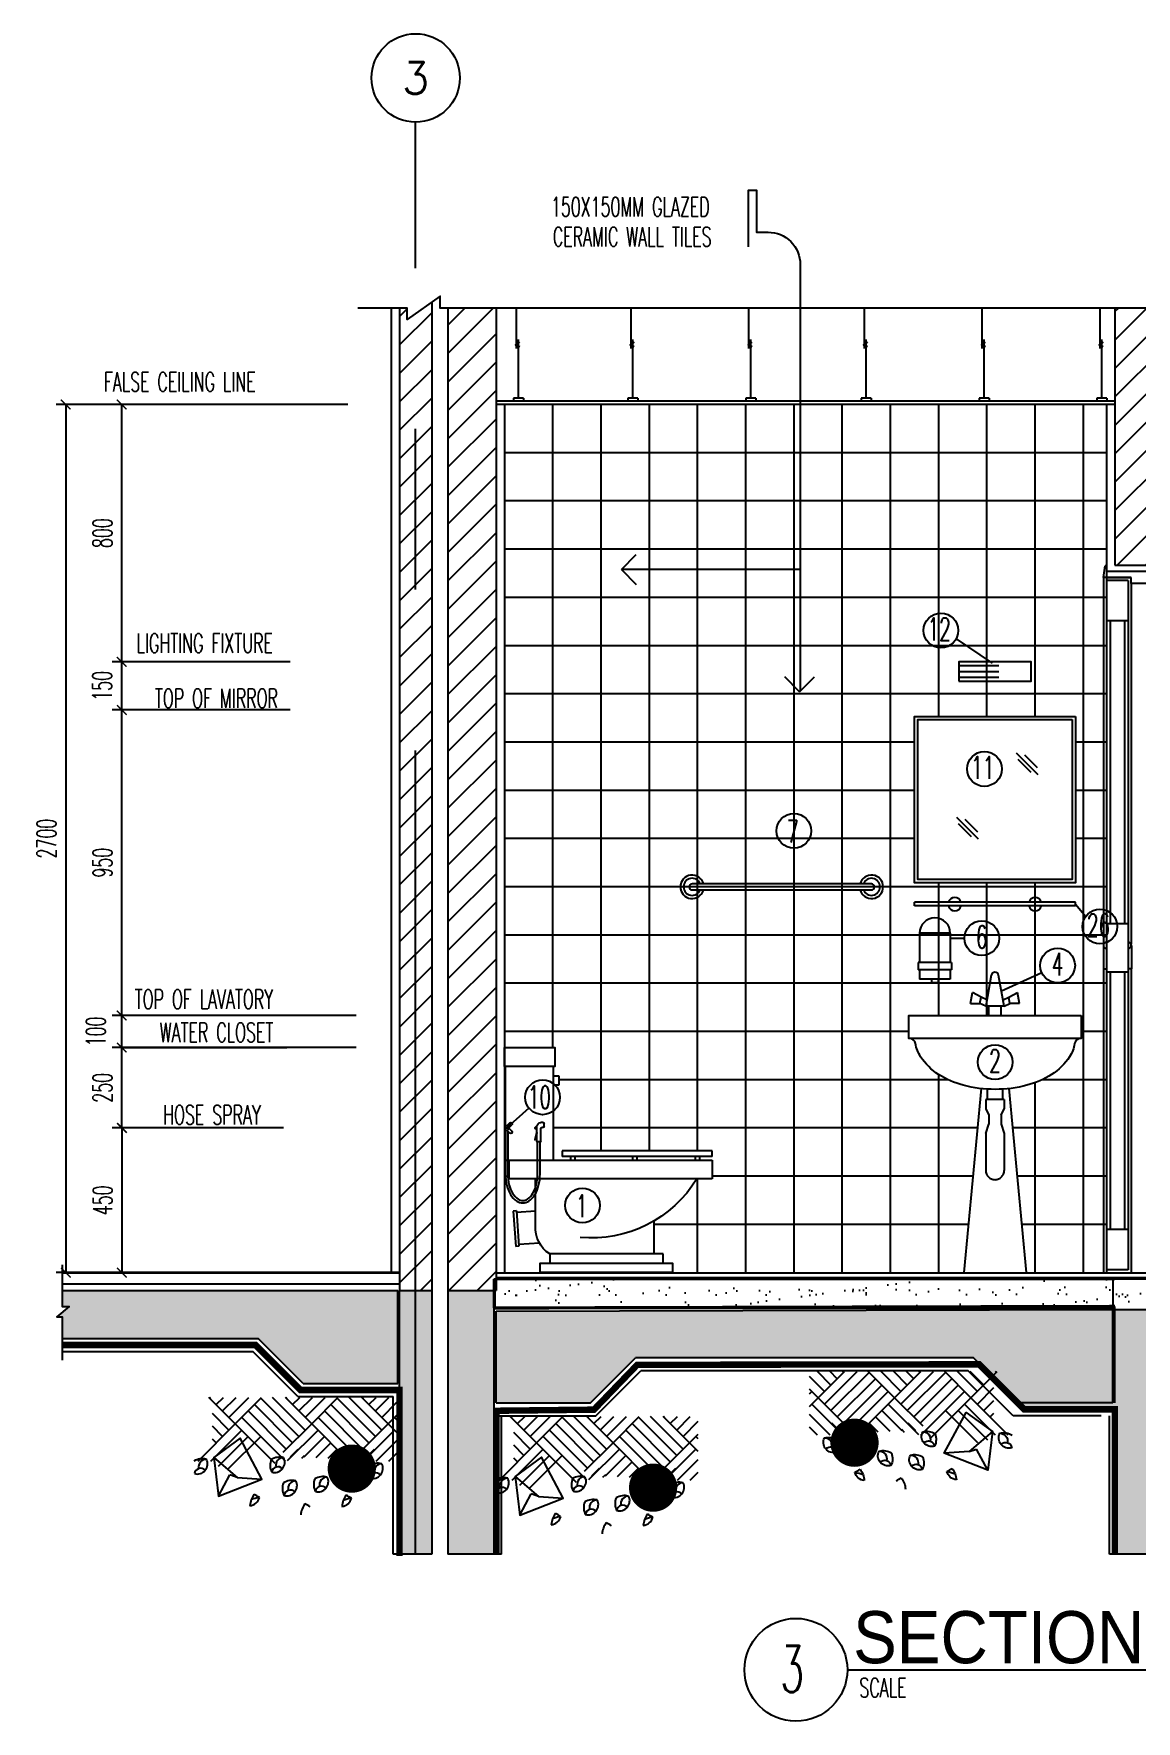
# Model space of a CAD drawing. Extents: x 417609.6 to 417638.5, y 43441 to 43460.9.
# Drawn here: x 417616.07 to 417619.5, y 43447.72 to 43452.97 of the extents above; entities that cross this region are included whole.
import ezdxf
from ezdxf.enums import TextEntityAlignment as Align

# ---------------------------------------------------------------- set-up
doc = ezdxf.new("R2010")
doc.units = 0
doc.header["$MEASUREMENT"] = 0
doc.header["$PDMODE"] = 3
doc.header["$PDSIZE"] = 0.1
for name, pattern in [('CENTER2', [1.125, 0.75, -0.125, 0.125, -0.125]), ('CENTERX2', [4, 2.5, -0.5, 0.5, -0.5]), ('HIDDEN2', [0.1875, 0.125, -0.0625])]:
    doc.linetypes.add(name, pattern=pattern)
doc.layers.get('0').update_dxf_attribs({"linetype": 'CONTINUOUS'})
doc.layers.get('DEFPOINTS').update_dxf_attribs({"linetype": 'CONTINUOUS'})
for name, color, linetype in [('2', 2, 'CONTINUOUS'), ('AX', 6, 'CONTINUOUS'), ('AX-CR', 2, 'CONTINUOUS'), ('AX-TXT', 4, 'CONTINUOUS'), ('AXES', 11, 'CENTERX2'), ('AXIS', 11, 'CENTER2'), ('Dimout', 4, 'CONTINUOUS'), ('DW', 7, 'CONTINUOUS'), ('ELE', 3, 'CONTINUOUS'), ('ELV', 7, 'CONTINUOUS'), ('FIX', 3, 'CONTINUOUS'), ('gravel', 11, 'CONTINUOUS'), ('Hatch', 11, 'CONTINUOUS'), ('INSUL', 7, 'CONTINUOUS'), ('Plaster', 7, 'CONTINUOUS'), ('SANI', 2, 'CONTINUOUS'), ('Tile', 5, 'CONTINUOUS'), ('TITLE', 6, 'CONTINUOUS'), ('TXT', 2, 'CONTINUOUS'), ('TXT1', 2, 'CONTINUOUS'), ('WALL', 6, 'CONTINUOUS'), ('WallPartition', 2, 'CONTINUOUS'), ('Windows', 9, 'CONTINUOUS')]:
    doc.layers.add(name, color=color, linetype=linetype)
doc.styles.add('ROMANS', font='ROMANS.shx', dxfattribs={"width": 0.6})
doc.styles.add('TTXT', font='swisse.ttf', dxfattribs={"width": 0.6})
doc.dimstyles.new('R50', dxfattribs={"dimscale": 0, "dimtxt": 0.06, "dimasz": 0.03, "dimexe": 0.03, "dimexo": 0.03, "dimgap": 0.03, "dimtad": 1, "dimdec": 0, "dimlfac": 1000, "dimzin": 13, "dimdsep": 46, "dimtxsty": 'ROMANS', "dimblk": 'ARCHTICK', "dimcen": 0.09, "dimclrd": 4, "dimclre": 4, "dimclrt": 2, "dimadec": 0, "dimazin": 0, "dimtfac": 1, "dimtdec": 0, "dimtofl": 0, "dimtmove": 2, "dimatfit": 3, "dimldrblk": 'CLOSEDBLANK', "dimfxl": 0, "dimtolj": 1, "dimtzin": 0, "dimarcsym": 0})
pattern_1 = [(37.5, (-124.38671, -61.727964), (-0.003149667905, 0.09634118845), [0, -0.076, 0, -0.085, 0, -0.08125]), (7.5, (-124.38671, -61.72796), (0.088488835263, 0.14110730326), [0, -0.041, 0, -0.0685, 0, -0.02625]), (327.5, (-124.44821, -61.72796), (0.155707093088, 0.000282952677), [0, -0.025, 0, -0.09, 0, -0.1175]), (317.5, (-124.44821, -61.72796), (0.15030633023, 0.043883778247), [0, -0.0125, 0, -0.059, 0, -0.0675])]

# ---------------------------------------------------------------- blocks, each defined once
blk = doc.blocks.new('AXU')
at = {"layer": 'AX-CR'}
blk.add_circle((0, 350), 350, dxfattribs=at)
at = {"layer": 'AX-TXT', "style": 'ROMANS'}
blk.add_attdef('AX', text='', height=250, dxfattribs=at).set_placement((0, 350), align=Align.MIDDLE)
blk = doc.blocks.new('A$C753C42D5')
at = {"layer": 'SANI', "linetype": 'Continuous'}
for p, q in [((0.2568, 0.9248), (0.2394, 0.8287)), ((0.2968, 0.8287), (0.2793, 0.9248)), ((0.1923, 0.8373), (0.1985, 0.8714)), ((0.225, 0.8568), (0.1985, 0.8714)), ((0.2215, 0.8373), (0.225, 0.8568)), ((0.2429, 0.8483), (0.225, 0.8568)), ((0.2933, 0.8483), (0.3112, 0.8568)), ((0.3112, 0.8568), (0.3377, 0.8714)), ((0.3147, 0.8373), (0.3112, 0.8568)), ((0.3439, 0.8373), (0.3377, 0.8714)), ((0.1923, 0.8373), (0.2215, 0.8373)), ((0.2394, 0.8287), (0.2215, 0.8373)), ((0.2968, 0.8287), (0.2394, 0.8287)), ((0.2489, 0.8), (0.2489, 0.8287)), ((0.2872, 0.8), (0.2872, 0.8287)), ((0.2968, 0.8287), (0.3147, 0.8373)), ((0.3439, 0.8373), (0.3147, 0.8373)), ((0.2252, 0.5724), (0.1713, 0)), ((0.3109, 0.5724), (0.3648, 0))]:
    blk.add_line(p, q, dxfattribs=at)
at = {"layer": 'SANI', "linetype": 'HIDDEN2'}
for p, q in [((0.2968, 0.5382), (0.2394, 0.5382)), ((0.2394, 0.5382), (0.2394, 0.5094)), ((0.2441, 0.57), (0.2441, 0.5382)), ((0.292, 0.57), (0.292, 0.5382)), ((0.2968, 0.5382), (0.2968, 0.5094)), ((0.2394, 0.5094), (0.2489, 0.4903)), ((0.2489, 0.4903), (0.2489, 0.4616)), ((0.2872, 0.4903), (0.2968, 0.5094)), ((0.2872, 0.4903), (0.2872, 0.4616)), ((0.2394, 0.4328), (0.2489, 0.4616)), ((0.2394, 0.4328), (0.2394, 0.3179)), ((0.2872, 0.4616), (0.2968, 0.4328)), ((0.2968, 0.4328), (0.2968, 0.3179))]:
    blk.add_line(p, q, dxfattribs=at)
at = {"layer": 'SANI', "linetype": 'Continuous'}
blk.add_lwpolyline([(0.5362, 0.8), (0.5362, 0.789), (0.5362, 0.7282), (0, 0.7282), (0, 0.789), (0, 0.8)], close=True, dxfattribs=at)
for points in [[(0.5158, 0.7124, -0.107261), (0.5003, 0.6716, -0.107169), (0.4442, 0.6162, -0.077294), (0.3677, 0.5829, -0.06439), (0.2685, 0.57, -0.06439), (0.1694, 0.5829, -0.077294), (0.0929, 0.6162, -0.107169), (0.0368, 0.6716, -0.107938), (0.0212, 0.7126, -0.000994)], [(0.517, 0.7282, -0.000994), (0.517, 0.7278, -0.145509)]]:
    blk.add_lwpolyline(points, format="xyb", dxfattribs=at)
for centre, radius, start, end in [((0.2681, 0.9226), 0.0115, 9.5273, 170.4727), ((0.0024, 0.709), 0.0191, 10.8078, 88.4915), ((0.5347, 0.709), 0.0191, 89.1936, 170.0196)]:
    blk.add_arc(centre, radius, start, end, dxfattribs=at)
at = {"layer": 'SANI', "linetype": 'HIDDEN2'}
blk.add_arc((0.2681, 0.3179), 0.0287, 180, 0, dxfattribs=at)
blk = doc.blocks.new('_ARCHTICK')
at = {"color": 0, "linetype": 'ByBlock', "const_width": 0.15}
blk.add_lwpolyline([(-0.5, -0.5), (0.5, 0.5)], dxfattribs=at)
blk = doc.blocks.new('*D133')
at = {"layer": 'DEFPOINTS', "color": 0}
for p in [(417616.345, 43451.8158), (417616.1707, 43449.1158), (417616.3457, 43449.1158)]:
    blk.add_point(p, dxfattribs=at)
at = {"layer": 'Dimout', "color": 4, "lineweight": -2}
for p, q in [((417616.315, 43451.8158), (417616.1407, 43451.8158)), ((417616.1707, 43451.8158), (417616.1707, 43449.1158)), ((417616.3157, 43449.1158), (417616.1407, 43449.1158))]:
    blk.add_line(p, q, dxfattribs=at)
at = {"layer": 'Dimout', "color": 4, "lineweight": -2, "xscale": 0.03, "yscale": 0.03, "zscale": 0.03}
for p, rotation in [((417616.1707, 43451.8158), 90), ((417616.1707, 43449.1158), 270)]:
    blk.add_blockref('_ARCHTICK', p, dxfattribs=dict(at, rotation=rotation))
at = {"layer": 'Dimout', "color": 2, "insert": (417616.1107, 43450.4658), "char_height": 0.06, "attachment_point": 5, "rotation": 90, "style": 'ROMANS'}
blk.add_mtext('\\A1;2700', dxfattribs=at)
blk = doc.blocks.new('_ClosedBlank')
at = {"color": 0, "linetype": 'ByBlock', "lineweight": -2}
for p, q in [((-1, 0.17), (0, 0)), ((-1, 0.17), (-1, -0.17)), ((0, 0), (-1, -0.17))]:
    blk.add_line(p, q, dxfattribs=at)
blk = doc.blocks.new('*D134')
at = {"layer": 'DEFPOINTS', "color": 0}
for p in [(417616.345, 43450.8658), (417616.8987, 43450.8658), (417617.1047, 43449.9158)]:
    blk.add_point(p, dxfattribs=at)
at = {"layer": 'Dimout', "color": 4, "lineweight": -2}
for p, q in [((417616.8687, 43450.8658), (417616.315, 43450.8658)), ((417616.345, 43449.9158), (417616.345, 43450.8658)), ((417617.0747, 43449.9158), (417616.315, 43449.9158))]:
    blk.add_line(p, q, dxfattribs=at)
at = {"layer": 'Dimout', "color": 4, "lineweight": -2, "xscale": 0.03, "yscale": 0.03, "zscale": 0.03}
for p, rotation in [((417616.345, 43450.8658), 90), ((417616.345, 43449.9158), 270)]:
    blk.add_blockref('_ARCHTICK', p, dxfattribs=dict(at, rotation=rotation))
at = {"layer": 'Dimout', "color": 2, "insert": (417616.285, 43450.3908), "char_height": 0.06, "attachment_point": 5, "rotation": 90, "style": 'ROMANS'}
blk.add_mtext('\\A1;950', dxfattribs=at)
blk = doc.blocks.new('*D135')
at = {"layer": 'DEFPOINTS', "color": 0}
for p in [(417616.345, 43449.9158), (417617.1047, 43449.9158), (417617.1047, 43449.8158)]:
    blk.add_point(p, dxfattribs=at)
at = {"layer": 'Dimout', "color": 4, "lineweight": -2}
for p, q in [((417617.0747, 43449.9158), (417616.315, 43449.9158)), ((417616.345, 43449.8158), (417616.345, 43449.9158)), ((417617.0747, 43449.8158), (417616.315, 43449.8158))]:
    blk.add_line(p, q, dxfattribs=at)
at = {"layer": 'Dimout', "color": 4, "lineweight": -2, "xscale": 0.03, "yscale": 0.03, "zscale": 0.03}
for p, rotation in [((417616.345, 43449.9158), 90), ((417616.345, 43449.8158), 270)]:
    blk.add_blockref('_ARCHTICK', p, dxfattribs=dict(at, rotation=rotation))
at = {"layer": 'Dimout', "color": 2, "insert": (417616.2641, 43449.8658), "char_height": 0.06, "attachment_point": 5, "rotation": 90, "style": 'ROMANS'}
blk.add_mtext('\\A1;100', dxfattribs=at)
blk = doc.blocks.new('*D136')
at = {"layer": 'DEFPOINTS', "color": 0}
for p in [(417616.345, 43449.8158), (417616.345, 43449.8158), (417616.8787, 43449.5658)]:
    blk.add_point(p, dxfattribs=at)
at = {"layer": 'Dimout', "color": 4, "lineweight": -2}
for p, q in [((417616.345, 43449.5658), (417616.345, 43449.8158)), ((417616.8487, 43449.5658), (417616.315, 43449.5658))]:
    blk.add_line(p, q, dxfattribs=at)
at = {"layer": 'Dimout', "color": 4, "lineweight": -2, "xscale": 0.03, "yscale": 0.03, "zscale": 0.03}
for p, rotation in [((417616.345, 43449.8158), 90), ((417616.345, 43449.5658), 270)]:
    blk.add_blockref('_ARCHTICK', p, dxfattribs=dict(at, rotation=rotation))
at = {"layer": 'Dimout', "color": 2, "insert": (417616.285, 43449.6908), "char_height": 0.06, "attachment_point": 5, "rotation": 90, "style": 'ROMANS'}
blk.add_mtext('\\A1;250', dxfattribs=at)
blk = doc.blocks.new('A$C03B742BD')
at = {"layer": 'SANI'}
for p, q in [((0, 0.238), (0, 0.247)), ((0.003, 0.25), (0.01, 0.25)), ((0.003, 0.235), (0.007, 0.235)), ((0.01, 0.192), (0.01, 0.232)), ((0.0225, 0.192), (0.0225, 0.2375)), ((0.0225, 0.221), (0.0291, 0.197)), ((0.0225, 0.2172), (0.0282, 0.1967)), ((0.1091, 0.234), (0.1003, 0.2428)), ((0.1091, 0.2324), (0.1003, 0.2237)), ((0.1155, 0.2404), (0.1067, 0.2492)), ((0.1155, 0.2261), (0.1067, 0.2173)), ((0.012, 0.19), (0.0205, 0.19))]:
    blk.add_line(p, q, dxfattribs=at)
for points in [[(0.12, 0.2271), (0.12, 0.09, -0.060702), (0.1156, 0.0539, -0.074102), (0.1043, 0.0264, -0.106911), (0.0852, 0.0059, -0.152771), (0.0663, 0, -0.152771), (0.0473, 0.0059, -0.106911), (0.0282, 0.0264, -0.074102), (0.0169, 0.0539, -0.060702), (0.0125, 0.09), (0.0125, 0.19)], [(0.1125, 0.2231), (0.1125, 0.09, -0.060702), (0.1083, 0.0557, -0.074102), (0.0978, 0.0302, -0.106911), (0.0809, 0.0121, -0.152771), (0.0663, 0.0075, -0.152771), (0.0516, 0.0121, -0.106911), (0.0347, 0.0302, -0.074102), (0.0242, 0.0557, -0.060702), (0.02, 0.09), (0.02, 0.19)], [(0.0225, 0.2283, 0.064258), (0.0248, 0.2292, 0.106392), (0.0269, 0.2311, 0.159292), (0.0277, 0.2335, 0.159292), (0.0269, 0.236, 0.106392), (0.0248, 0.2379, 0.066222), (0.0224, 0.2388, 0.057624)], [(0.0225, 0.2303, 0.046557), (0.0238, 0.2309, 0.106392), (0.0253, 0.2323, 0.159292), (0.0257, 0.2335, 0.159292), (0.0253, 0.2348, 0.106392), (0.0238, 0.2362, 0.046557), (0.0225, 0.2367, 0.057624)]]:
    blk.add_lwpolyline(points, format="xyb", dxfattribs=at)
blk.add_circle((0.1163, 0.2332), 0.0072, dxfattribs=at)
for centre, radius, start, end in [((0.003, 0.247), 0.003, 90, 180), ((0.003, 0.238), 0.003, 180, 270), ((0.007, 0.232), 0.003, 0, 90), ((0.01, 0.2375), 0.0125, 0, 90), ((0.1035, 0.246), 0.0045, 45, 225), ((0.1035, 0.2205), 0.0045, 135, 315), ((0.012, 0.192), 0.002, 180, 270), ((0.0205, 0.192), 0.002, 270, 0), ((0.0286, 0.1968), 0.0005, 194.5389, 16.2381)]:
    blk.add_arc(centre, radius, start, end, dxfattribs=at)
blk = doc.blocks.new('*D137')
at = {"layer": 'DEFPOINTS', "color": 0}
for p in [(417616.3457, 43449.5658), (417616.3457, 43449.1158), (417616.8587, 43449.1158)]:
    blk.add_point(p, dxfattribs=at)
at = {"layer": 'Dimout', "color": 4, "lineweight": -2}
for p, q in [((417616.3457, 43449.5658), (417616.3457, 43449.1158)), ((417616.8287, 43449.1158), (417616.3157, 43449.1158))]:
    blk.add_line(p, q, dxfattribs=at)
at = {"layer": 'Dimout', "color": 4, "lineweight": -2, "xscale": 0.03, "yscale": 0.03, "zscale": 0.03}
for p, rotation in [((417616.3457, 43449.5658), 90), ((417616.3457, 43449.1158), 270)]:
    blk.add_blockref('_ARCHTICK', p, dxfattribs=dict(at, rotation=rotation))
at = {"layer": 'Dimout', "color": 2, "insert": (417616.2857, 43449.3408), "char_height": 0.06, "attachment_point": 5, "rotation": 90, "style": 'ROMANS'}
blk.add_mtext('\\A1;450', dxfattribs=at)
blk = doc.blocks.new('COMP')
at = {"layer": 'FIX'}
for p, q in [((-0.0411, 0.35), (-0.0411, 0.6416)), ((0.1079, 0.35), (0.1079, 0.6416)), ((-0.0575, 0.6125), (-0.0575, 0.5833)), ((-0.0411, 0.6125), (-0.0575, 0.6125)), ((-0.0575, 0.5833), (-0.0411, 0.5833)), ((-0.5343, 0.3618), (-0.5343, 0.3792)), ((-0.5343, 0.3792), (-0.0685, 0.3792)), ((-0.0685, 0.3792), (-0.0685, 0.3618)), ((-0.5343, 0.3618), (-0.0685, 0.3618)), ((-0.5343, 0.35), (-0.5343, 0.2917)), ((0.1079, 0.35), (-0.5343, 0.35)), ((-0.4959, 0.35), (-0.4959, 0.3618)), ((-0.4825, 0.35), (-0.4825, 0.3618)), ((-0.301, 0.35), (-0.301, 0.3618)), ((-0.2876, 0.35), (-0.2876, 0.3618)), ((-0.1087, 0.35), (-0.1087, 0.3618)), ((-0.0953, 0.35), (-0.0953, 0.3618)), ((0.0971, 0.2917), (0.0971, 0.35)), ((-0.5343, 0.2917), (0.0971, 0.2917)), ((0.0146, 0.1458), (0.0146, 0.2917)), ((-0.3528, 0.1603), (-0.3528, 0.0583)), ((0.0146, 0.1914), (0.0738, 0.1873)), ((0.0741, 0.1923), (0.0665, 0.0825)), ((0.0741, 0.1923), (0.0841, 0.1916)), ((0.0841, 0.1916), (0.0765, 0.0818)), ((-0.382, 0.0583), (-0.0292, 0.0583)), ((-0.382, 0.0292), (-0.382, 0.0583)), ((-0.0292, 0.0583), (-0.0292, 0.0292)), ((0.0027, 0.092), (0.0669, 0.0875)), ((0.0665, 0.0825), (0.0765, 0.0818))]:
    blk.add_line(p, q, dxfattribs=at)
for points in [[(0.1117, 0.6416), (0.1117, 0.7), (-0.0449, 0.7), (-0.0449, 0.6416)], [(0, 0), (0, 0.0292), (-0.4111, 0.0292), (-0.4111, 0)]]:
    blk.add_lwpolyline(points, close=True, dxfattribs=at)
for centre, radius, start, end in [((-0.1594, 0.4916), 0.3837, 211.4114, 275.3446), ((-0.0802, 0.1385), 0.0951, 302.4712, 4.3987)]:
    blk.add_arc(centre, radius, start, end, dxfattribs=at)
blk = doc.blocks.new('*D138')
at = {"layer": 'DEFPOINTS', "color": 0}
for p in [(417616.345, 43451.8158), (417617.0787, 43451.8158), (417616.8987, 43451.0158)]:
    blk.add_point(p, dxfattribs=at)
at = {"layer": 'Dimout', "color": 4, "lineweight": -2}
for p, q in [((417617.0487, 43451.8158), (417616.315, 43451.8158)), ((417616.345, 43451.0158), (417616.345, 43451.8158)), ((417616.8687, 43451.0158), (417616.315, 43451.0158))]:
    blk.add_line(p, q, dxfattribs=at)
at = {"layer": 'Dimout', "color": 4, "lineweight": -2, "xscale": 0.03, "yscale": 0.03, "zscale": 0.03}
for p, rotation in [((417616.345, 43451.8158), 90), ((417616.345, 43451.0158), 270)]:
    blk.add_blockref('_ARCHTICK', p, dxfattribs=dict(at, rotation=rotation))
at = {"layer": 'Dimout', "color": 2, "insert": (417616.285, 43451.4158), "char_height": 0.06, "attachment_point": 5, "rotation": 90, "style": 'ROMANS'}
blk.add_mtext('\\A1;800', dxfattribs=at)
blk = doc.blocks.new('*D139')
at = {"layer": 'DEFPOINTS', "color": 0}
for p in [(417616.345, 43451.0158), (417616.8987, 43451.0158), (417616.8987, 43450.8658)]:
    blk.add_point(p, dxfattribs=at)
at = {"layer": 'Dimout', "color": 4, "lineweight": -2}
for p, q in [((417616.8687, 43451.0158), (417616.315, 43451.0158)), ((417616.345, 43450.8658), (417616.345, 43451.0158)), ((417616.8687, 43450.8658), (417616.315, 43450.8658))]:
    blk.add_line(p, q, dxfattribs=at)
at = {"layer": 'Dimout', "color": 4, "lineweight": -2, "xscale": 0.03, "yscale": 0.03, "zscale": 0.03}
for p, rotation in [((417616.345, 43451.0158), 90), ((417616.345, 43450.8658), 270)]:
    blk.add_blockref('_ARCHTICK', p, dxfattribs=dict(at, rotation=rotation))
at = {"layer": 'Dimout', "color": 2, "insert": (417616.2839, 43450.9408), "char_height": 0.06, "attachment_point": 5, "rotation": 90, "style": 'ROMANS'}
blk.add_mtext('\\A1;150', dxfattribs=at)
blk = doc.blocks.new('walling')
at = {"layer": 'ELV'}
blk.add_line((0.1363, -1.1797), (-0.4198, -1.1797), dxfattribs=at)
blk.add_lwpolyline([(-0.025, -0.176), (-0.025, 0), (0, 0), (0, -0.1306), (0.0363, -0.1306, -0.414214), (0.1363, -0.2306), (0.1363, -1.5582)], format="xyb", dxfattribs=at)
at = {"layer": 'WALL'}
for p, q in [((-0.4198, -1.1797), (-0.3736, -1.1334)), ((-0.4198, -1.1797), (-0.3736, -1.2259)), ((0.1345, -1.56), (0.0882, -1.5137)), ((0.1345, -1.56), (0.1808, -1.5137))]:
    blk.add_line(p, q, dxfattribs=at)
at = {"layer": 'TXT', "style": 'ROMANS', "width": 0.6}
for s, p in [('150X150MM GLAZED', (-0.639, -0.0816)), ('CERAMIC WALL TILES', (-0.6331, -0.1746))]:
    blk.add_text(s, height=0.06, dxfattribs=at).set_placement(p)
blk = doc.blocks.new('A$C22107CF4')
for p, q in [((0.1286, 0.2837), (0.0467, 0.3655)), ((0.0494, 0.3629), (0.052, 0.3655)), ((0.1088, 0.2639), (0.0574, 0.3153)), ((0.0692, 0.3431), (0.0916, 0.3655)), ((0.089, 0.3233), (0.1312, 0.3655)), ((0.1088, 0.3035), (0.1708, 0.3655)), ((0.1286, 0.2837), (0.2104, 0.3655)), ((0.287, 0.2045), (0.1682, 0.3233)), ((0.3068, 0.2243), (0.188, 0.3431)), ((0.3266, 0.2441), (0.2078, 0.3629)), ((0.3464, 0.2639), (0.2447, 0.3655)), ((0.3662, 0.2837), (0.2843, 0.3655)), ((0.287, 0.3629), (0.2896, 0.3655)), ((0.3068, 0.3431), (0.3292, 0.3655)), ((0.3266, 0.3233), (0.3688, 0.3655)), ((0.3464, 0.3035), (0.4084, 0.3655)), ((0.3662, 0.2837), (0.448, 0.3655)), ((0.5246, 0.2045), (0.4058, 0.3233)), ((0.5444, 0.2243), (0.4256, 0.3431)), ((0.5642, 0.2441), (0.4454, 0.3629)), ((0.584, 0.2639), (0.4823, 0.3655)), ((0.6038, 0.2837), (0.5219, 0.3655)), ((0.5246, 0.3629), (0.5272, 0.3655)), ((0.5444, 0.3431), (0.5668, 0.3655)), ((0.5642, 0.3233), (0.6064, 0.3655)), ((0.584, 0.3035), (0.6308, 0.3504)), ((0.0126, 0.1677), (0.1286, 0.2837)), ((0.0522, 0.1677), (0.1484, 0.2639)), ((0.089, 0.2441), (0.0574, 0.2757)), ((0.2522, 0.1601), (0.1286, 0.2837)), ((0.2844, 0.1675), (0.1484, 0.3035)), ((0.2775, 0.195), (0.3662, 0.2837)), ((0.2911, 0.169), (0.386, 0.2639)), ((0.4822, 0.1677), (0.3662, 0.2837)), ((0.5048, 0.1847), (0.386, 0.3035)), ((0.4877, 0.1677), (0.6038, 0.2837)), ((0.5273, 0.1677), (0.6236, 0.2639)), ((0.6038, 0.2837), (0.6308, 0.3108)), ((0.6308, 0.2566), (0.6038, 0.2837)), ((0.6308, 0.2962), (0.6236, 0.3035)), ((0.0692, 0.2243), (0.0574, 0.2361)), ((0.0761, 0.152), (0.1682, 0.2441)), ((0.1077, 0.144), (0.2078, 0.2441)), ((0.3425, 0.1808), (0.4058, 0.2441)), ((0.3799, 0.1786), (0.4256, 0.2243)), ((0.5669, 0.1677), (0.6308, 0.2316)), ((0.2998, 0.1806), (0.3237, 0.2045)), ((0.335, 0.1762), (0.3435, 0.1847)), ((0.4173, 0.1764), (0.4454, 0.2045)), ((0.4547, 0.1742), (0.4652, 0.1847)), ((0.4927, 0.1359), (0.5613, 0.2045)), ((0.6065, 0.1677), (0.6308, 0.192))]:
    blk.add_line(p, q)
for points in [[(0.0766, 0.0585), (0.2116, 0.111), (0.1441, 0.2385), (0.0616, 0.1785), (0.0766, 0.0585), (0.1112, 0.1244)], [(0.1343, 0.1163), (0.2116, 0.111), (0.1441, 0.2385), (0.0616, 0.1785), (0.1343, 0.1163), (0.1112, 0.1244)]]:
    blk.add_lwpolyline(points)
for centre, radius, start, end in [((0.0263, 0.124), 0.0509, 76.0322, 121.1405), ((0.0105, 0.1589), 0.0317, 253.7091, 27.4015), ((0.0385, 0.1494), 0.024, 89.5708, 192.7334), ((0.2876, 0.1547), 0.0506, 159.5756, 205.1522), ((0.2666, 0.1288), 0.0509, 76.0322, 121.1405), ((0.2507, 0.1636), 0.0317, 253.7091, 27.4015), ((0.2787, 0.1542), 0.024, 89.5708, 192.7334), ((0.5718, 0.1099), 0.0509, 76.0322, 121.1405), ((0.556, 0.1448), 0.0317, 253.7091, 27.4015), ((0.5839, 0.1354), 0.024, 89.5708, 192.7334), ((0.0207, 0.1257), 0.0193, 42.46, 171.8043), ((0.261, 0.1305), 0.0193, 42.46, 171.8043), ((0.3047, 0.0563), 0.0509, 76.0322, 121.1405), ((0.2889, 0.0912), 0.0317, 253.7091, 27.4015), ((0.3168, 0.0818), 0.024, 89.5708, 192.7334), ((0.4233, 0.0945), 0.0506, 159.5756, 205.1522), ((0.4022, 0.0685), 0.0509, 76.0322, 121.1405), ((0.3864, 0.1034), 0.0317, 253.7091, 27.4015), ((0.4143, 0.0939), 0.024, 89.5708, 192.7334), ((0.5929, 0.1359), 0.0506, 159.5756, 205.1522), ((0.5662, 0.1116), 0.0193, 42.46, 171.8043), ((0.2409, 0.024), 0.0669, 143.5113, 175.9191), ((0.1707, 0.0622), 0.0336, 275.8828, 346.643), ((0.1707, 0.0622), 0.0336, 275.8828, 346.643), ((0.2198, -0.0514), 0.1071, 98.8765, 112.9463), ((-0.5126, -1.1654), 1.4144, 59.5906, 60.3518), ((0.3258, 0.0823), 0.0506, 159.5756, 205.1522), ((0.2991, 0.058), 0.0193, 42.46, 171.8043), ((0.3966, 0.0702), 0.0193, 42.46, 171.8043), ((0.5272, 0.0216), 0.0669, 143.5113, 175.9191), ((-0.2263, -1.1678), 1.4144, 59.5906, 60.3518), ((0.3991, -0.0048), 0.0669, 143.5113, 175.9191), ((-0.3544, -1.1942), 1.4144, 59.5906, 60.3518), ((0.457, 0.0598), 0.0336, 275.8828, 346.643), ((0.457, 0.0598), 0.0336, 275.8828, 346.643), ((0.5062, -0.0538), 0.1071, 98.8765, 112.9463)]:
    blk.add_arc(centre, radius, start, end)
at = {"layer": 'Hatch', "const_width": 0.075}
blk.add_lwpolyline([(0.4534, 0.144, 1), (0.5284, 0.144, 1)], format="xyb", close=True, dxfattribs=at)
blk = doc.blocks.new('GAN')
for p, q in [((-0.0212, 0.1644), (-0.0212, 0.29)), ((-0.0155, 0.01), (-0.0155, 0.1918)), ((0, 0.01), (-0.031, 0.01)), ((-0.031, 0.01), (-0.031, 0)), ((0, 0.01), (0, 0))]:
    blk.add_line(p, q)
blk.add_lwpolyline([(-0.0118, 0.184), (-0.024, 0.1754), (-0.0113, 0.1703)])

msp = doc.modelspace()

# ---------------------------------------------------------------- hatches: boundary and pattern name
at = {"layer": 'Hatch'}
h = msp.add_hatch(dxfattribs=at)
h.set_pattern_fill('ANSI31', color=256, scale=0.5, style=0)
h.set_pattern_definition([(45, (-124.38671, -61.727964), (-0.044194173824, 0.044194173824), [])])
h.paths.add_polyline_path([(417620.9343, 43452.1158), (417620.9088, 43452.1158), (417620.9088, 43452.153), (417620.8059, 43452.0802), (417620.8059, 43452.1158), (417620.7843, 43452.1158), (417620.7843, 43449.0958), (417620.7844, 43449.0958), (417620.7844, 43449.0658), (417620.9343, 43449.0658)])
h.paths.add_polyline_path([(417619.5843, 43452.1158), (417619.4343, 43452.1158), (417619.4343, 43451.3158), (417619.5843, 43451.3158)])
h.paths.add_polyline_path([(417617.5093, 43452.1158), (417617.3593, 43452.1158), (417617.3593, 43449.0608), (417617.5037, 43449.0608), (417617.5037, 43449.0958), (417617.5093, 43449.0958)])
h.paths.add_polyline_path([(417617.2593, 43452.0988), (417617.233, 43452.0802), (417617.233, 43452.1158), (417617.2093, 43452.1158), (417617.2093, 43449.0608), (417617.2593, 43449.0608)])
h.paths.add_polyline_path([(417617.3093, 43452.1342), (417617.2593, 43452.0988), (417617.2593, 43449.0608), (417617.3093, 43449.0608)])
at = {"layer": 'Windows'}
h = msp.add_hatch(dxfattribs=at)
h.set_pattern_fill('AR-SAND', color=256, scale=0.05, style=0)
h.set_pattern_definition(pattern_1)
h.paths.add_polyline_path([(417620.7844, 43449.0958), (417619.4279, 43449.0958), (417619.4279, 43449.0008), (417620.7844, 43449.0008)])
edge = h.paths.add_edge_path()
edge.add_line((417617.5037, 43449.0058), (417619.4343, 43449.0108))
h = msp.add_hatch(dxfattribs=at)
h.set_pattern_fill('AR-SAND', color=256, scale=0.05, style=0)
h.set_pattern_definition(pattern_1)
edge = h.paths.add_edge_path()
edge.add_line((417619.4344, 43449.0958), (417617.5037, 43449.0958))
edge.add_line((417617.5037, 43449.0958), (417617.5037, 43449.0058))
edge.add_line((417617.5037, 43449.0058), (417619.4344, 43449.0058))
edge.add_line((417619.4344, 43449.0058), (417619.4344, 43449.0108))
h = msp.add_hatch(dxfattribs=at)
h.set_pattern_fill('AR-CONC', color=256, scale=0.03, style=0)
h.set_pattern_definition([(50, (-124.38671, -61.72796), (0.21517805478, -0.018825640495), [0.0225, -0.2475]), (355, (-124.38671, -61.72796), (-0.04162540008, 0.22565764011), [0.018, -0.198]), (100.4514, (-124.36878, -61.72953), (0.17355281451, 0.20683186262), [0.019122057, -0.2103426336]), (46.1842, (-124.3867, -61.66796), (0.32017231459, -0.0496557043), [0.03375, -0.37125]), (96.6356, (-124.36003, -61.6721), (0.28039881166, 0.29223536127), [0.0286830864, -0.3155139]), (351.1842, (-124.3867, -61.66796), (0.28039858354, 0.29223558028), [0.027, -0.297]), (21, (-124.35671, -61.68296), (0.179072115636, -0.1207856672), [0.0225, -0.2475]), (326, (-124.35671, -61.68296), (0.07299459958, 0.21754501351), [0.018, -0.198]), (71.4514, (-124.34179, -61.69303), (0.25206678857, 0.09675914901), [0.019122057, -0.2103426336]), (37.5, (-124.38671, -61.727964), (0.003647956595, 0.09986815615), [0, -0.1956, 0, -0.201, 0, -0.19875]), (7.5, (-124.38671, -61.72796), (0.078920861233, 0.118323513565), [0, -0.1146, 0, -0.1911, 0, -0.07575]), (327.5, (-124.45361, -61.727964), (0.160146730852, -0.00676646152), [0, -0.075, 0, -0.234, 0, -0.3105]), (317.5, (-124.48361, -61.72796), (0.174955850803, 0.0300314947), [0, -0.0975, 0, -0.1554, 0, -0.2205])])
h.paths.add_polyline_path([(417622.1275, 43448.9786), (417622.1109, 43448.9786), (417622.15, 43449.011), (417622.1275, 43449.011), (417622.1275, 43449.0658), (417620.9407, 43449.0658), (417620.9407, 43448.7758), (417621.2083, 43448.7758), (417621.3483, 43448.9158), (417622.1275, 43448.9158)])
h.paths.add_polyline_path([(417620.9343, 43449.0658), (417620.7844, 43449.0658), (417620.7844, 43449.0008), (417620.7843, 43449.0008), (417620.7843, 43448.7108), (417620.7843, 43448.2401), (417620.9343, 43448.2401), (417620.9343, 43448.3082, -0.412817), (417620.9094, 43448.3332, -0.412817), (417620.9343, 43448.3582)])
h.paths.add_polyline_path([(417620.7779, 43449.0008), (417619.5899, 43448.9958), (417619.5899, 43448.7108), (417619.8457, 43448.7108), (417619.8616, 43448.7266), (417619.8774, 43448.7108), (417619.8836, 43448.7108), (417620.0236, 43448.8508), (417620.3443, 43448.8508), (417620.4843, 43448.7108), (417620.7779, 43448.7108)])
h.paths.add_polyline_path([(417619.5843, 43449.0008), (417619.4304, 43449.0008), (417619.4279, 43449.0008), (417619.4279, 43448.7108), (417619.132, 43448.7108), (417619.152, 43448.6908), (417619.4343, 43448.6908), (417619.4343, 43448.2401), (417619.5843, 43448.2401)])
h.paths.add_polyline_path([(417619.4279, 43449.0008), (417617.5093, 43448.9958), (417617.5093, 43448.7108), (417617.8029, 43448.7108), (417617.9429, 43448.8508), (417618.9943, 43448.8508), (417619.1343, 43448.7108), (417619.4279, 43448.7108)])
h.paths.add_polyline_path([(417617.5037, 43449.0058), (417617.5037, 43449.0608), (417617.3593, 43449.0608), (417617.3593, 43448.2401), (417617.5037, 43448.2401)])
h.paths.add_polyline_path([(417617.2041, 43449.0608), (417616.1593, 43449.0608), (417616.1593, 43449.011), (417616.1819, 43449.011), (417616.1428, 43448.9786), (417616.1593, 43448.9786), (417616.1593, 43448.9108), (417616.7693, 43448.9108), (417616.9093, 43448.7708), (417617.2041, 43448.7708)])
h.paths.add_polyline_path([(417617.2593, 43449.0608), (417617.2093, 43449.0608), (417617.2093, 43448.2401), (417617.2593, 43448.2401)])
h.paths.add_polyline_path([(417617.3093, 43449.0608), (417617.2593, 43449.0608), (417617.2593, 43448.2401), (417617.3093, 43448.2401)])

# ---------------------------------------------------------------- linework, layer by layer
for p, q in [((417619.4343, 43451.8258), (417617.5093, 43451.8258)), ((417619.4343, 43451.8158), (417617.5093, 43451.8158)), ((417619.4083, 43450.7658), (417619.3113, 43450.7658)), ((417619.4083, 43450.6158), (417619.3113, 43450.6158)), ((417619.4083, 43450.4658), (417619.3113, 43450.4658))]:
    msp.add_line(p, q)
at = {"layer": '2'}
for p, q in [((417617.2093, 43449.1158), (417616.8199, 43449.1158)), ((417616.1593, 43449.0608), (417617.2041, 43449.0608)), ((417617.2041, 43448.7708), (417617.2041, 43449.0608)), ((417617.2093, 43449.0608), (417617.3093, 43449.0608)), ((417617.2093, 43448.2401), (417617.2093, 43449.0608)), ((417617.3593, 43449.0608), (417617.5093, 43449.0608)), ((417617.5037, 43448.2401), (417617.5037, 43449.0058)), ((417617.5093, 43448.9958), (417619.4279, 43449.0008)), ((417617.5093, 43448.7108), (417617.5093, 43448.9958)), ((417619.4279, 43448.7108), (417619.4279, 43449.0008)), ((417619.4343, 43448.7108), (417619.4343, 43449.0108)), ((417616.1593, 43448.9108), (417616.7693, 43448.9108)), ((417616.1593, 43448.8708), (417616.7527, 43448.8708)), ((417616.8927, 43448.7308), (417616.7527, 43448.8708)), ((417616.9093, 43448.7708), (417616.7693, 43448.9108)), ((417617.8029, 43448.7108), (417617.9429, 43448.8508)), ((417617.8195, 43448.6708), (417617.9595, 43448.8108)), ((417618.9943, 43448.8508), (417617.9429, 43448.8508)), ((417618.9777, 43448.8108), (417617.9595, 43448.8108)), ((417619.1177, 43448.6708), (417618.9777, 43448.8108)), ((417619.1343, 43448.7108), (417618.9943, 43448.8508)), ((417616.9093, 43448.7708), (417617.2041, 43448.7708)), ((417616.8927, 43448.7308), (417617.1893, 43448.7308)), ((417617.1893, 43448.2401), (417617.1893, 43448.7308)), ((417617.5093, 43448.7108), (417617.8029, 43448.7108)), ((417619.4279, 43448.7108), (417619.1343, 43448.7108)), ((417617.5037, 43448.2715), (417617.5037, 43448.6658)), ((417617.5201, 43448.6708), (417617.8195, 43448.6708)), ((417617.5261, 43448.2401), (417617.5261, 43448.6708)), ((417619.3912, 43448.6708), (417619.1177, 43448.6708)), ((417619.4172, 43448.2401), (417619.4172, 43448.6708)), ((417617.3093, 43448.2401), (417617.1893, 43448.2401)), ((417617.5261, 43448.2401), (417617.3593, 43448.2401)), ((417619.6067, 43448.2401), (417619.4172, 43448.2401))]:
    msp.add_line(p, q, dxfattribs=at)
at = {"layer": 'AXES'}
msp.add_line((417617.2593, 43448.2401), (417617.2593, 43452.694), dxfattribs=at)
at = {"layer": 'AXIS'}
msp.add_line((417616.345, 43449.8158), (417616.8587, 43449.8158), dxfattribs=at)
at = {"layer": 'DW'}
for p, q in [((417618.9405, 43451.0871), (417619.0526, 43451.0113)), ((417618.4359, 43450.436), (417618.4359, 43450.3062)), ((417619.3113, 43450.2621), (417619.3438, 43450.2234)), ((417618.9224, 43450.1559), (417618.9663, 43450.1559)), ((417619.0813, 43449.9925), (417619.2071, 43450.0489)), ((417617.6118, 43449.6277), (417617.5424, 43449.5658))]:
    msp.add_line(p, q, dxfattribs=at)
at = {"layer": 'ELE'}
msp.add_lwpolyline([(417621.2293, 43452.1158), (417620.9088, 43452.1158), (417620.9088, 43452.153), (417620.8059, 43452.0802), (417620.8059, 43452.1158), (417617.3359, 43452.1158), (417617.3359, 43452.153), (417617.233, 43452.0802), (417617.233, 43452.1158), (417617.0795, 43452.1158)], dxfattribs=at)
at = {"layer": 'FIX'}
for p, q in [((417619.196, 43450.6638), (417619.1283, 43450.7314)), ((417619.1739, 43450.6712), (417619.1333, 43450.7117)), ((417619.1935, 43450.6859), (417619.1542, 43450.7253)), ((417619.0104, 43450.4641), (417618.9427, 43450.5317)), ((417618.9882, 43450.4714), (417618.9476, 43450.512)), ((417619.0079, 43450.4862), (417618.9686, 43450.5255))]:
    msp.add_line(p, q, dxfattribs=at)
at = {"layer": 'FIX', "color": 2}
for p, q in [((417618.8113, 43450.2567), (417618.8113, 43450.2676)), ((417619.3113, 43450.2676), (417618.8113, 43450.2676)), ((417619.3113, 43450.2567), (417618.8113, 43450.2567)), ((417619.3113, 43450.2567), (417619.3113, 43450.2676))]:
    msp.add_line(p, q, dxfattribs=at)
for points in [[(417619.3113, 43450.8458), (417619.3113, 43450.3281), (417618.8113, 43450.3281), (417618.8113, 43450.8458)], [(417619.3013, 43450.8358), (417619.3013, 43450.3381), (417618.8213, 43450.3381), (417618.8213, 43450.8358)]]:
    msp.add_lwpolyline(points, close=True, dxfattribs=at)
at = {"layer": 'FIX'}
msp.add_lwpolyline([(417618.1194, 43450.3253, 1), (417618.1194, 43450.3062), (417618.6769, 43450.3062, 1), (417618.6769, 43450.3253)], format="xyb", close=True, dxfattribs=at)
at = {"layer": 'FIX', "color": 2}
for centre in [(417618.8933, 43451.1132), (417619.0285, 43450.6823), (417618.4359, 43450.4899), (417619.3879, 43450.1924), (417619.0202, 43450.1559), (417619.2563, 43450.071), (417619.0616, 43449.7706), (417617.6542, 43449.6612), (417617.7781, 43449.325)]:
    msp.add_circle(centre, 0.054, dxfattribs=at)
at = {"layer": 'FIX'}
for centre, radius, start, end in [((417618.1194, 43450.3158), 0.0366, 15.0689, 344.931), ((417618.1194, 43450.3158), 0.0266, 20.9518, 339.0482), ((417618.6769, 43450.3158), 0.0366, 195.069, 164.9311), ((417618.6769, 43450.3158), 0.0266, 200.9518, 159.0482)]:
    msp.add_arc(centre, radius, start, end, dxfattribs=at)
at = {"layer": 'FIX', "color": 2}
for centre, start, end in [((417618.9363, 43450.2621), 15.2023, 164.7977), ((417619.1863, 43450.2621), 15.2023, 164.7977), ((417618.9363, 43450.2621), 195.2023, 344.7977), ((417619.1863, 43450.2621), 195.2023, 344.7977)]:
    msp.add_arc(centre, 0.0206, start, end, dxfattribs=at)
at = {"layer": 'Hatch', "linetype": 'HIDDEN2'}
for p, q in [((417618.9488, 43451.0037), (417619.1738, 43451.0037)), ((417618.9488, 43450.9857), (417619.1738, 43450.9857)), ((417618.9488, 43450.9678), (417619.1738, 43450.9678))]:
    msp.add_line(p, q, dxfattribs=at)
at = {"layer": 'INSUL'}
for p, q in [((417617.3093, 43452.1342), (417617.3093, 43448.2401)), ((417617.3593, 43452.1158), (417617.3593, 43448.2401))]:
    msp.add_line(p, q, dxfattribs=at)
at = {"layer": 'Plaster'}
for p, q in [((417617.1833, 43452.1158), (417617.1833, 43449.1158)), ((417617.5353, 43451.8158), (417617.5353, 43449.1158)), ((417619.4083, 43451.8158), (417619.4083, 43449.1158)), ((417619.4083, 43451.2775), (417619.4848, 43451.2775)), ((417619.0353, 43449.7235), (417619.0353, 43449.7223)), ((417616.1593, 43449.1157), (417617.2093, 43449.1157)), ((417616.1593, 43449.0808), (417617.2093, 43449.0808)), ((417617.5093, 43449.1157), (417620.7843, 43449.1157)), ((417617.5093, 43449.1008), (417620.7843, 43449.1008)), ((417617.5094, 43449.0958), (417619.4344, 43449.0958))]:
    msp.add_line(p, q, dxfattribs=at)
at = {"layer": 'SANI'}
for p, q in [((417618.8265, 43450.1714), (417618.8265, 43450.0804)), ((417618.9224, 43450.1714), (417618.8265, 43450.1714)), ((417618.9224, 43450.1714), (417618.9224, 43450.0804)), ((417618.8227, 43450.0804), (417618.8227, 43450.0574)), ((417618.9263, 43450.0804), (417618.8227, 43450.0804)), ((417618.9263, 43450.0804), (417618.9263, 43450.0574)), ((417618.9263, 43450.0574), (417618.8227, 43450.0574)), ((417618.8265, 43450.0574), (417618.8265, 43450.029)), ((417618.9224, 43450.029), (417618.8265, 43450.029)), ((417618.8639, 43450.029), (417618.8639, 43450.0175)), ((417618.885, 43450.029), (417618.885, 43450.0175)), ((417618.9224, 43450.0574), (417618.9224, 43450.029)), ((417618.885, 43450.0175), (417618.8639, 43450.0175))]:
    msp.add_line(p, q, dxfattribs=at)
at = {"layer": 'SANI', "color": 6}
msp.add_line((417618.6021, 43447.8806), (417620.0983, 43447.8806), dxfattribs=at)
at = {"layer": 'SANI'}
msp.add_lwpolyline([(417618.9488, 43450.9557), (417619.1738, 43450.9557), (417619.1738, 43451.0157), (417618.9488, 43451.0157)], close=True, dxfattribs=at)
msp.add_arc((417618.8745, 43450.1714), 0.0479, 0, 180, dxfattribs=at)
at = {"layer": 'Tile'}
for p, q in [((417617.6853, 43451.8158), (417617.6853, 43449.8158)), ((417617.8353, 43451.8158), (417617.8353, 43449.4949)), ((417617.9853, 43451.8158), (417617.9853, 43449.4949)), ((417618.1353, 43451.8158), (417618.1353, 43449.4949)), ((417618.2853, 43451.8158), (417618.2853, 43449.1158)), ((417618.4353, 43451.8158), (417618.4353, 43449.1158)), ((417618.5853, 43451.8158), (417618.5853, 43449.1158)), ((417618.7353, 43451.8158), (417618.7353, 43449.1158)), ((417618.8853, 43451.8158), (417618.8853, 43450.8458)), ((417619.0353, 43451.8158), (417619.0353, 43450.8458)), ((417619.1853, 43451.8158), (417619.1853, 43450.8458)), ((417619.3353, 43451.8158), (417619.3353, 43449.1158)), ((417619.4083, 43451.6658), (417617.5353, 43451.6658)), ((417619.4083, 43451.5158), (417617.5353, 43451.5158)), ((417619.4083, 43451.3658), (417617.5353, 43451.3658)), ((417619.4083, 43451.2158), (417617.5353, 43451.2158)), ((417619.4083, 43451.0658), (417617.5353, 43451.0658)), ((417619.4083, 43450.9158), (417617.5353, 43450.9158)), ((417618.8113, 43450.7658), (417617.5353, 43450.7658)), ((417618.8113, 43450.6158), (417617.5353, 43450.6158)), ((417618.8113, 43450.4658), (417617.5353, 43450.4658)), ((417619.4083, 43450.3158), (417617.5353, 43450.3158)), ((417618.8853, 43450.3281), (417618.8853, 43449.9158)), ((417619.0353, 43450.3281), (417619.0353, 43449.9158)), ((417619.1853, 43450.3281), (417619.1853, 43449.9158)), ((417619.4083, 43450.1658), (417617.5353, 43450.1658)), ((417619.4083, 43450.0158), (417617.5353, 43450.0158)), ((417618.7932, 43449.8658), (417617.5353, 43449.8658)), ((417619.4083, 43449.8658), (417619.3294, 43449.8658)), ((417618.9155, 43449.7158), (417617.7044, 43449.7158)), ((417618.8853, 43449.7325), (417618.8853, 43449.1158)), ((417619.1853, 43449.7063), (417619.1853, 43449.1158)), ((417619.4083, 43449.7158), (417619.208, 43449.7158)), ((417617.5353, 43449.5658), (417617.5499, 43449.5658)), ((417619.0069, 43449.5658), (417617.6881, 43449.5658)), ((417619.4083, 43449.5658), (417619.1157, 43449.5658)), ((417617.5353, 43449.4158), (417617.5499, 43449.4158)), ((417617.5353, 43449.4158), (417617.5499, 43449.4158)), ((417618.1353, 43449.4074), (417618.1353, 43449.1158)), ((417618.1353, 43449.4074), (417618.1353, 43449.1158)), ((417618.9928, 43449.4158), (417618.1813, 43449.4158)), ((417619.4083, 43449.4158), (417619.1298, 43449.4158)), ((417618.9787, 43449.2658), (417617.9998, 43449.2658)), ((417619.4083, 43449.2658), (417619.1439, 43449.2658))]:
    msp.add_line(p, q, dxfattribs=at)
at = {"layer": 'TITLE', "color": 6}
msp.add_circle((417618.4421, 43447.8806), 0.16, dxfattribs=at)
at = {"layer": 'WALL'}
for p, q in [((417617.2093, 43452.1158), (417617.2093, 43449.0608)), ((417617.5093, 43452.1158), (417617.5093, 43449.0608)), ((417619.4343, 43452.1158), (417619.4343, 43451.3158)), ((417619.4343, 43451.3158), (417619.5843, 43451.3158))]:
    msp.add_line(p, q, dxfattribs=at)
at = {"layer": 'WallPartition', "linetype": 'HIDDEN2'}
for points, const_width in [([(417617.5037, 43449.0058), (417617.5037, 43449.0958)], 0.01), ([(417617.5037, 43449.0058), (417619.4343, 43449.0108)], 0.01), ([(417616.1593, 43448.8908), (417616.761, 43448.8908), (417616.901, 43448.7508), (417617.2093, 43448.7508), (417617.2093, 43448.2344)], 0.02), ([(417617.5105, 43448.2401), (417617.5105, 43448.6863), (417617.814, 43448.6898), (417617.9484, 43448.8291), (417619.012, 43448.8308), (417619.152, 43448.6908), (417619.4343, 43448.6908), (417619.4343, 43448.2401)], 0.02)]:
    msp.add_lwpolyline(points, dxfattribs=dict(at, const_width=const_width))
at = {"layer": 'Windows'}
for p, q in [((417619.3992, 43451.2775), (417619.4037, 43451.3144)), ((417619.4848, 43451.2775), (417619.3992, 43451.2775)), ((417619.3992, 43451.2775), (417619.3992, 43450.1376)), ((417619.4083, 43451.3144), (417619.4037, 43451.3144)), ((417619.6103, 43451.2961), (417619.4083, 43451.2961)), ((417619.4848, 43451.2588), (417619.4848, 43451.2775)), ((417619.4756, 43451.2682), (417619.4083, 43451.2682)), ((417619.4083, 43451.2682), (417619.4083, 43449.1251)), ((417619.4756, 43451.2682), (417619.4756, 43449.1251)), ((417619.6143, 43451.2588), (417619.4848, 43451.2588)), ((417619.4848, 43451.2588), (417619.4848, 43450.1376)), ((417619.4756, 43451.1428), (417619.4083, 43451.1428)), ((417619.4194, 43451.1428), (417619.4194, 43450.2012)), ((417619.4645, 43451.1428), (417619.4645, 43450.2012)), ((417619.4756, 43450.2012), (417619.4083, 43450.2012)), ((417619.3984, 43450.1337), (417619.3984, 43450.061)), ((417619.4855, 43450.1337), (417619.4855, 43450.061)), ((417619.3984, 43450.061), (417619.4083, 43450.061)), ((417619.3992, 43450.061), (417619.3992, 43449.1157)), ((417619.4756, 43450.0502), (417619.4083, 43450.0502)), ((417619.4194, 43450.0502), (417619.4194, 43449.2504)), ((417619.4645, 43450.0502), (417619.4645, 43449.2504)), ((417619.4855, 43450.061), (417619.4756, 43450.061)), ((417619.4848, 43450.061), (417619.4848, 43449.1157)), ((417619.4756, 43449.2504), (417619.4083, 43449.2504)), ((417619.4756, 43449.1251), (417619.4083, 43449.1251))]:
    msp.add_line(p, q, dxfattribs=at)
for points in [[(417616.1593, 43449.1401), (417616.1593, 43449.011), (417616.1819, 43449.011), (417616.1428, 43448.9786), (417616.1593, 43448.9786), (417616.1593, 43448.8438)], [(417619.4344, 43449.0958), (417617.5037, 43449.0958), (417617.5037, 43449.0058), (417619.4344, 43449.0058), (417619.4344, 43449.0108)]]:
    msp.add_lwpolyline(points, dxfattribs=at)
msp.add_lwpolyline([(417620.7844, 43449.0958), (417619.4279, 43449.0958), (417619.4279, 43449.0008), (417620.7844, 43449.0008)], close=True, dxfattribs=at)
for centre, start, end in [((417619.4083, 43450.1337), 90, 270), ((417619.4756, 43450.1337), 270, 90)]:
    msp.add_arc(centre, 0.00989, start, end, dxfattribs=at)

# ---------------------------------------------------------------- block references
for p in [(417617.5943, 43451.8258), (417617.9504, 43451.8258), (417618.3171, 43451.8258), (417618.6762, 43451.8258), (417619.0429, 43451.8258), (417619.4095, 43451.8258)]:
    msp.add_blockref('GAN', p)
at = {"layer": 'AX', "xscale": 0.0003928571428904044, "yscale": 0.0003928571200231101, "zscale": 0.0003928571242306922}
msp.add_blockref('AXU', (417617.2593, 43452.694), dxfattribs=at).add_auto_attribs({'AX': '3'})
at = {"layer": 'gravel', "xscale": -1}
msp.add_blockref('A$C22107CF4', (417619.1153, 43448.4429), dxfattribs=at)
at = {"layer": 'gravel'}
for p in [(417616.5697, 43448.3623), (417617.507, 43448.3031)]:
    msp.add_blockref('A$C22107CF4', p, dxfattribs=at)
at = {"layer": 'SANI', "xscale": -1}
msp.add_blockref('A$C03B742BD', (417617.6587, 43449.3325), dxfattribs=at)
at = {"layer": 'WALL'}
msp.add_blockref('walling', (417618.3192, 43452.4824), dxfattribs=at)
at = {"layer": 'WallPartition'}
msp.add_blockref('A$C753C42D5', (417618.7932, 43449.1158), dxfattribs=at)
at = {"layer": 'Windows', "xscale": -1}
msp.add_blockref('COMP', (417617.647, 43449.1158), dxfattribs=at)

# ---------------------------------------------------------------- texts
at = {"layer": 'TITLE', "style": 'ROMANS', "width": 0.6}
msp.add_text('3', height=0.1439, dxfattribs=at).set_placement((417618.3934, 43447.8111))
at = {"layer": 'TXT', "style": 'ROMANS', "width": 0.6}
for s, height, p in [('FALSE CEILING LINE', 0.06, (417616.2896, 43451.8561)), ('12', 0.07, (417618.8518, 43451.0823)), ('LIGHTING FIXTURE', 0.06, (417616.3912, 43451.0435)), ('TOP OF MIRROR', 0.06, (417616.4483, 43450.872)), ('11', 0.07, (417618.9871, 43450.6514)), ('7', 0.07, (417618.4139, 43450.4532)), ('26', 0.07, (417619.3473, 43450.1615)), ('6', 0.07, (417619.002, 43450.125)), ('4', 0.07, (417619.238, 43450.0401)), ('TOP OF LAVATORY', 0.06, (417616.3855, 43449.936)), (' WATER CLOSET', 0.06, (417616.4385, 43449.8332)), ('2', 0.07, (417619.0433, 43449.7398)), ('10', 0.07, (417617.6081, 43449.6265)), ('HOSE SPRAY', 0.06, (417616.4738, 43449.5767)), ('1', 0.07, (417617.7577, 43449.2879)), ('SCALE', 0.06, (417618.6399, 43447.7951))]:
    msp.add_text(s, height=height, dxfattribs=at).set_placement(p)
at = {"layer": 'TXT1', "color": 6, "style": 'TTXT', "width": 0.9}
msp.add_text('SECTION C.C', height=0.162094, dxfattribs=at).set_placement((417618.62, 43447.901))

# ---------------------------------------------------------------- dimensions: what is measured, and where the dimension line sits
at = {"layer": 'Dimout'}
for base, p1, p2, picture, middle in [((417616.1707, 43449.1158), (417616.345, 43451.8158), (417616.3457, 43449.1158), '*D133', (417616.1107, 43450.4658)), ((417616.345, 43451.8158), (417616.8987, 43451.0158), (417617.0787, 43451.8158), '*D138', (417616.285, 43451.4158)), ((417616.345, 43450.8658), (417617.1047, 43449.9158), (417616.8987, 43450.8658), '*D134', (417616.285, 43450.3908)), ((417616.345, 43449.8158), (417616.8787, 43449.5658), (417616.345, 43449.8158), '*D136', (417616.285, 43449.6908)), ((417616.3457, 43449.1158), (417616.3457, 43449.5658), (417616.8587, 43449.1158), '*D137', (417616.2857, 43449.3408))]:
    dim = msp.add_linear_dim(base=base, p1=p1, p2=p2, angle=90, dimstyle='R50', override={"dimscale": 1}, dxfattribs=at)
    dim.commit()
    dim.dimension.update_dxf_attribs({"geometry": picture, "text_midpoint": middle})
for base, p1, p2, picture, middle in [((417616.345, 43451.0158), (417616.8987, 43450.8658), (417616.8987, 43451.0158), '*D139', (417616.2839, 43450.9408)), ((417616.345, 43449.9158), (417617.1047, 43449.8158), (417617.1047, 43449.9158), '*D135', (417616.2641, 43449.8658))]:
    dim = msp.add_linear_dim(base=base, p1=p1, p2=p2, angle=90, dimstyle='R50', override={"dimscale": 1}, dxfattribs=at)
    dim.commit()
    dim.dimension.update_dxf_attribs({"geometry": picture, "text_midpoint": middle, "dimtype": 128})

doc.saveas('drawing.dxf')
